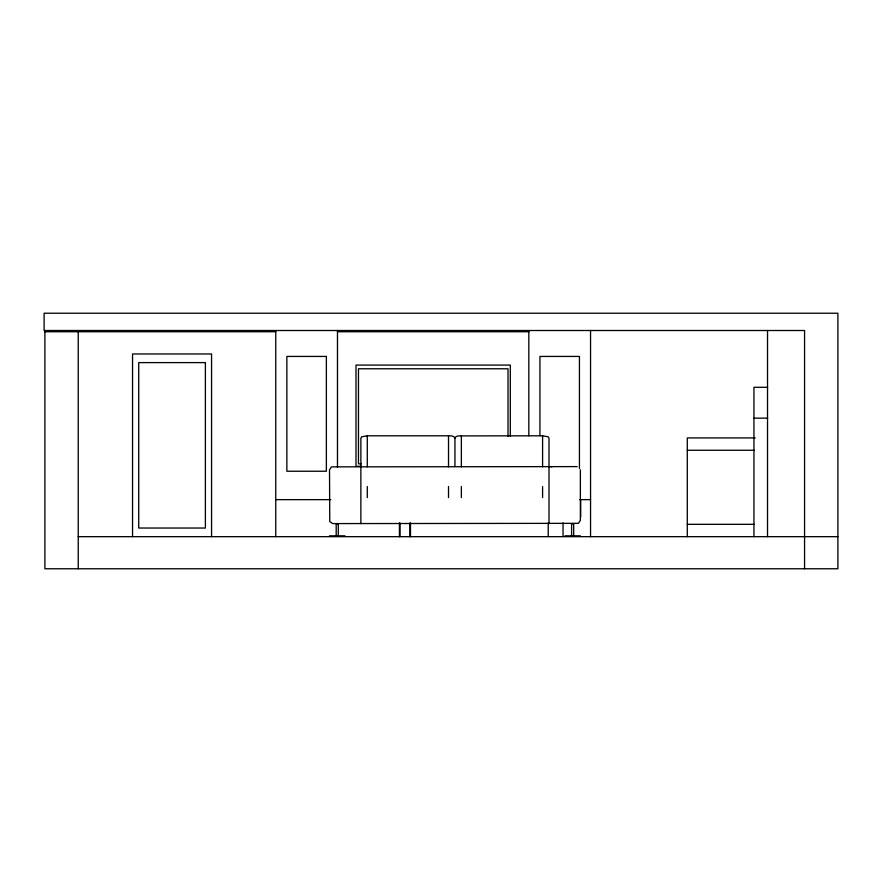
<?xml version="1.0" encoding="UTF-8"?>
<svg xmlns="http://www.w3.org/2000/svg" width="882" height="882" viewBox="0 0 882 882"><rect width="100%" height="100%" fill="white"/><g stroke="black" fill="none" stroke-linecap="round" stroke-linejoin="round"><path stroke-width="1.32" d="M454.947 466.402L454.947 438.233L455.807 436.799L458.155 435.906L542.595 435.796L548.152 436.799L549.012 438.233L549.012 523.588M550.974 466.865L552.198 466.611M454.947 438.233L454.087 436.799L451.727 435.906L448.519 435.796L367.287 435.796L361.73 436.799L360.87 438.233L360.87 523.588M44.894 331.742L275.757 331.742M337.475 331.742L528.825 331.742M767.627 387.297L753.945 387.297L753.945 536.675M753.945 418.156L767.627 418.156M755.179 437.913L687.287 437.913L687.287 536.675M687.287 450.261L754.11 450.261M361.212 463.844L358.467 463.844L358.467 368.775L508.032 368.775L508.032 436.281M361.466 466.302L355.997 466.302L355.997 365.082L510.314 365.082L510.314 436.215M577.181 466.611L331.478 466.865L329.515 469.83L329.758 521.604L332.701 523.588L578.405 523.335L580.367 520.369L580.367 469.83M275.757 499.642L330.772 499.642M579.584 499.642L590.554 499.642M687.287 524.327L754.11 524.327M329.515 535.815L344.972 535.815M564.921 535.815L580.367 535.815M78.233 536.675L837.9 536.675M804.56 568.769L804.571 330.507L44.1 330.507L44.1 313.231L837.9 313.231L837.9 568.769L44.894 568.769L44.894 330.507M767.527 330.507L767.527 536.675M590.554 330.507L590.554 536.675M580.676 499.73L580.676 516.918M579.441 468.507L579.441 356.438L539.938 356.438L539.938 435.708M573.686 535.815L573.686 524.007L571.602 524.007L571.602 535.815M563.036 522.894L563.036 536.51M548.229 522.894L548.229 536.51M542.595 435.796L542.595 466.843M542.595 486.522L542.595 497.624M528.825 330.507L528.825 435.752M461.363 435.796L461.363 466.843M461.363 486.522L461.363 497.624M448.519 435.796L448.519 466.843M448.519 486.522L448.519 497.624M410.483 522.993L410.483 536.675M409.898 522.993L409.898 536.675M400.02 522.993L400.02 536.675M399.425 522.993L399.425 536.675M367.287 435.796L367.287 466.843M367.287 486.522L367.287 497.624M338.28 535.815L338.28 524.007L336.196 524.007L336.196 535.815M337.475 330.507L337.475 467.184M275.757 330.507L275.757 536.675M211.559 536.675L211.559 353.969L132.543 353.969L132.543 536.675M78.233 330.507L78.233 568.769M326.373 356.438L286.859 356.438L286.859 471.242L326.373 471.242L326.373 356.438M205.385 362.612L138.717 362.612L138.717 528.031L205.385 528.031L205.385 362.612"/></g></svg>
